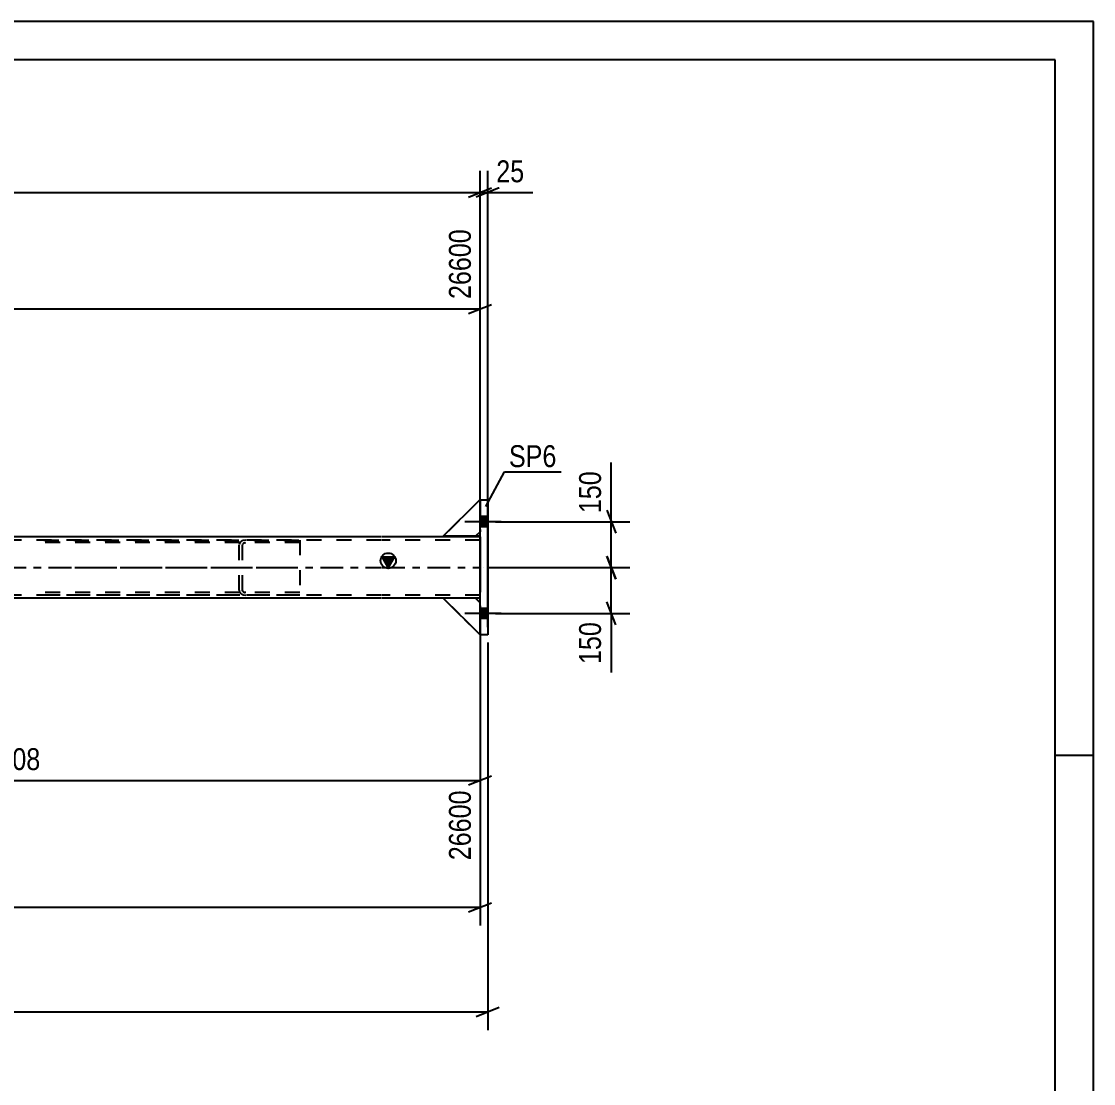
# Model space of a CAD drawing. Header units: millimetres. Extents: x 0 to 1189, y 0 to 841.
# Drawn here: x 1048.9 to 1189, y 702.1 to 841 of the extents above; entities that cross this region are included whole.
import ezdxf

# ---------------------------------------------------------------- set-up
doc = ezdxf.new("R2010")
doc.units = ezdxf.units.MM
doc.linetypes.add('DXK_LINE_DOT2', pattern=[3.9198, 1.9599, -1.9599])
doc.linetypes.add('DXK_LINE_DOT3', pattern=[5.9187, 2.979, -0.9799, 0.9799, -0.9799])
doc.styles.add('Arial Narrow', font='ARIALN.TTF', dxfattribs={"height": 0.2})

# ---------------------------------------------------------------- blocks, each defined once
blk = doc.blocks.new('Unknown-814734972-1132')
at = {"color": 5, "linetype": 'Continuous'}
for p, q in [((1189, 841), (0, 841)), ((1189, 0), (1189, 841)), ((1184, 836), (5, 836)), ((1184, 5), (1184, 836)), ((1189, 745), (1184, 745))]:
    blk.add_line(p, q, dxfattribs=at)
blk = doc.blocks.new('Bolt-814734972-4205 - 4074')
at = {"linetype": 'Continuous'}
for points in [[(1108.81, 776.24), (1108.81, 774.92), (1109.81, 774.92), (1109.81, 776.24)], [(1108.81, 776.24), (1108.81, 774.92), (1109.81, 774.92), (1109.81, 776.24)], [(1108.81, 764.24), (1108.81, 762.92), (1109.81, 762.92), (1109.81, 764.24)], [(1108.81, 764.24), (1108.81, 762.92), (1109.81, 762.92), (1109.81, 764.24)]]:
    blk.add_hatch(color=1, dxfattribs=at).paths.add_polyline_path(points)
at = {"color": 1, "linetype": 'Continuous'}
for p, q in [((1111.57, 775.58), (1106.81, 775.58)), ((1111.57, 775.58), (1106.81, 775.58)), ((1109.81, 776.24), (1108.81, 776.24)), ((1109.81, 776.24), (1108.81, 776.24)), ((1109.81, 774.92), (1108.81, 774.92)), ((1109.81, 774.92), (1108.81, 774.92)), ((1109.81, 764.24), (1108.81, 764.24)), ((1109.81, 764.24), (1108.81, 764.24)), ((1111.57, 763.58), (1106.81, 763.58)), ((1111.57, 763.58), (1106.81, 763.58)), ((1109.81, 762.92), (1108.81, 762.92)), ((1109.81, 762.92), (1108.81, 762.92))]:
    blk.add_line(p, q, dxfattribs=at)
blk = doc.blocks.new('Part-814734972-4166 - 4074')
at = {"color": 7, "linetype": 'DXK_LINE_DOT2'}
for p, q in [((1051.8, 773.18), (1085.27, 773.18)), ((1085.27, 772.86), (1051.8, 772.86)), ((1077.39, 772.78), (1077.32, 772.54)), ((1077.32, 766.62), (1077.32, 772.54)), ((1077.76, 772.54), (1077.8, 772.66)), ((1077.76, 766.62), (1077.76, 772.54)), ((1078.2, 773.18), (1077.87, 773.13)), ((1078.03, 772.83), (1078.2, 772.86)), ((1085.27, 773.18), (1085.27, 765.98)), ((1077.32, 766.62), (1077.39, 766.37)), ((1077.8, 766.49), (1077.76, 766.62)), ((1085.27, 766.3), (1051.8, 766.3)), ((1085.27, 765.98), (1051.8, 765.98)), ((1077.87, 766.02), (1078.2, 765.98)), ((1078.2, 766.3), (1078.03, 766.32))]:
    blk.add_line(p, q, dxfattribs=at)
at = {"color": 7, "linetype": 'DXK_LINE_DOT3'}
blk.add_line((1055.86, 769.58), (1082.27, 769.58), dxfattribs=at)
at = {"color": 7, "linetype": 'DXK_LINE_DOT2'}
for centre, radius, start, end in [((1078.07, 772.35), 0.802, 104.5547, 147.5896), ((1078.14, 772.44), 0.401, 104.5547, 147.5896), ((1078.07, 766.8), 0.802, 212.4104, 255.4453), ((1078.14, 766.71), 0.401, 212.4104, 255.4453)]:
    blk.add_arc(centre, radius, start, end, dxfattribs=at)
blk = doc.blocks.new('Part-814734972-4107 - 4074')
at = {"linetype": 'Continuous'}
blk.add_hatch(color=2, dxfattribs=at).paths.add_polyline_path([(1096.81, 769.58), (1096.01, 770.98), (1097.61, 770.98)])
at = {"color": 2, "linetype": 'Continuous'}
for p, q in [((1095.91, 773.58), (969.92, 773.58)), ((1108.81, 773.58), (1096.01, 773.58)), ((1108.81, 772.78), (1108.81, 766.38)), ((1096.81, 769.58), (1096.01, 770.98)), ((1096.01, 770.98), (1097.61, 770.98)), ((1097.61, 770.98), (1096.81, 769.58)), ((1095.91, 765.58), (993.78, 765.58)), ((1104.01, 765.58), (1096.01, 765.58)), ((1108.81, 765.58), (1108.21, 765.58))]:
    blk.add_line(p, q, dxfattribs=at)
at = {"color": 7, "linetype": 'DXK_LINE_DOT2'}
for p, q in [((1108.81, 773.58), (1108.81, 772.78)), ((1108.81, 773.58), (1108.81, 773.34)), ((1095.91, 773.18), (117.27, 773.18)), ((1108.81, 773.18), (1096.01, 773.18)), ((1095.91, 765.98), (117.27, 765.98)), ((1108.81, 765.98), (1096.01, 765.98)), ((1108.21, 765.58), (1104.01, 765.58)), ((1108.81, 765.58), (1108.81, 766.38))]:
    blk.add_line(p, q, dxfattribs=at)
at = {"color": 7, "linetype": 'DXK_LINE_DOT3'}
for p, q in [((117.27, 769.58), (1095.91, 769.58)), ((1096.01, 769.58), (1108.81, 769.58))]:
    blk.add_line(p, q, dxfattribs=at)
at = {"color": 2, "linetype": 'Continuous'}
blk.add_circle((1096.81, 770.48), 1, dxfattribs=at)
blk = doc.blocks.new('Part-814734972-4173 - 4074')
at = {"color": 2, "linetype": 'Continuous'}
for p, q in [((1108.81, 760.78), (1108.81, 778.38)), ((1109.81, 778.38), (1108.81, 778.38)), ((1109.81, 778.38), (1109.81, 760.78)), ((1109.81, 760.78), (1108.81, 760.78))]:
    blk.add_line(p, q, dxfattribs=at)
at = {"color": 7, "linetype": 'DXK_LINE_DOT3'}
blk.add_line((1109.31, 769.58), (1109.31, 769.58), dxfattribs=at)
blk = doc.blocks.new('Part-814734972-4273 - 4074')
at = {"color": 7, "linetype": 'DXK_LINE_DOT2'}
for p, q in [((1104.01, 773.67), (1108.81, 778.47)), ((1108.81, 778.47), (1108.81, 774.27)), ((1108.21, 773.67), (1104.01, 773.67)), ((1108.81, 774.27), (1108.21, 773.67))]:
    blk.add_line(p, q, dxfattribs=at)
at = {"color": 7, "linetype": 'DXK_LINE_DOT3'}
for p, q in [((1104.01, 773.67), (1108.81, 778.47)), ((1108.81, 773.67), (1104.01, 773.67))]:
    blk.add_line(p, q, dxfattribs=at)
blk = doc.blocks.new('Part-814734972-4286 - 4074')
at = {"color": 2, "linetype": 'Continuous'}
for p, q in [((1104.01, 773.67), (1108.81, 778.47)), ((1108.81, 778.47), (1108.81, 778.38)), ((1108.21, 773.67), (1104.01, 773.67)), ((1108.81, 774.27), (1108.21, 773.67))]:
    blk.add_line(p, q, dxfattribs=at)
at = {"color": 7, "linetype": 'DXK_LINE_DOT3'}
for p, q in [((1104.01, 773.67), (1108.81, 778.47)), ((1108.81, 773.67), (1104.01, 773.67))]:
    blk.add_line(p, q, dxfattribs=at)
at = {"color": 7, "linetype": 'DXK_LINE_DOT2'}
blk.add_line((1108.81, 778.38), (1108.81, 774.27), dxfattribs=at)
blk = doc.blocks.new('Part-814734972-4289 - 4074')
at = {"color": 7, "linetype": 'DXK_LINE_DOT2'}
for p, q in [((1104.01, 773.67), (1108.81, 778.47)), ((1108.81, 778.47), (1108.81, 774.27)), ((1108.21, 773.67), (1104.01, 773.67)), ((1108.81, 774.27), (1108.21, 773.67))]:
    blk.add_line(p, q, dxfattribs=at)
at = {"color": 7, "linetype": 'DXK_LINE_DOT3'}
for p, q in [((1104.01, 773.67), (1108.81, 778.47)), ((1108.81, 773.67), (1104.01, 773.67))]:
    blk.add_line(p, q, dxfattribs=at)
blk = doc.blocks.new('Part-814734972-4292 - 4074')
at = {"color": 7, "linetype": 'DXK_LINE_DOT2'}
for p, q in [((1108.21, 765.58), (1104.01, 765.58)), ((1104.01, 765.58), (1108.81, 760.78)), ((1108.81, 764.98), (1108.21, 765.58)), ((1108.81, 760.78), (1108.81, 764.98))]:
    blk.add_line(p, q, dxfattribs=at)
at = {"color": 7, "linetype": 'DXK_LINE_DOT3'}
for p, q in [((1108.81, 765.58), (1104.01, 765.58)), ((1104.01, 765.58), (1108.81, 760.78))]:
    blk.add_line(p, q, dxfattribs=at)
blk = doc.blocks.new('Part-814734972-4295 - 4074')
at = {"color": 2, "linetype": 'Continuous'}
for p, q in [((1108.21, 765.58), (1104.01, 765.58)), ((1104.01, 765.58), (1108.81, 760.78)), ((1108.81, 764.98), (1108.21, 765.58))]:
    blk.add_line(p, q, dxfattribs=at)
at = {"color": 7, "linetype": 'DXK_LINE_DOT3'}
for p, q in [((1108.81, 765.58), (1104.01, 765.58)), ((1104.01, 765.58), (1108.81, 760.78))]:
    blk.add_line(p, q, dxfattribs=at)
at = {"color": 7, "linetype": 'DXK_LINE_DOT2'}
blk.add_line((1108.81, 760.78), (1108.81, 764.98), dxfattribs=at)
blk = doc.blocks.new('Part-814734972-4298 - 4074')
at = {"color": 7, "linetype": 'DXK_LINE_DOT2'}
for p, q in [((1108.21, 765.58), (1104.01, 765.58)), ((1104.01, 765.58), (1108.81, 760.78)), ((1108.81, 764.98), (1108.21, 765.58)), ((1108.81, 760.78), (1108.81, 764.98))]:
    blk.add_line(p, q, dxfattribs=at)
at = {"color": 7, "linetype": 'DXK_LINE_DOT3'}
for p, q in [((1108.81, 765.58), (1104.01, 765.58)), ((1104.01, 765.58), (1108.81, 760.78))]:
    blk.add_line(p, q, dxfattribs=at)
blk = doc.blocks.new('StraightDimension-814734972-4527 - 4074')
at = {"color": 7, "linetype": 'Continuous'}
for p, q in [((1108.81, 761.78), (1108.81, 821.47)), ((104.37, 818.62), (1108.81, 818.62)), ((1107.31, 818.02), (1110.31, 819.22))]:
    blk.add_line(p, q, dxfattribs=at)
blk = doc.blocks.new('StraightDimension-814734972-23464 - 4074')
at = {"color": 7, "linetype": 'Continuous'}
for p, q in [((986.57, 764.58), (986.57, 731.31)), ((1108.81, 764.58), (1108.81, 731.31)), ((988.07, 742.35), (985.07, 741.15)), ((986.57, 741.75), (1108.81, 741.75)), ((1107.31, 741.15), (1110.31, 742.35))]:
    blk.add_line(p, q, dxfattribs=at)
at = {"color": 0}
blk.add_wipeout([(1051.95, 742.5), (1051.95, 746.7), (1043.43, 746.7), (1043.43, 742.5)], dxfattribs=at)
at = {"color": 3, "style": 'Arial Narrow'}
blk.add_text('3508', height=2.863, dxfattribs=at).set_placement((1044.03, 743.1))
at = {"color": 0, "linetype": 'Continuous'}
blk.add_wipeout([(1108.21, 741.05), (1104.01, 741.05), (1104.01, 730.71), (1108.21, 730.71)], dxfattribs=at)
at = {"color": 3, "linetype": 'Continuous', "style": 'Arial Narrow'}
blk.add_text('26600', height=2.863, rotation=90.0002, dxfattribs=at).set_placement((1107.61, 731.31))
blk = doc.blocks.new('StraightDimension-814734972-4378 - 4074')
at = {"color": 7, "linetype": 'Continuous'}
for p, q in [((965.92, 759.62), (965.92, 722.76)), ((1108.81, 759.78), (1108.81, 722.76)), ((967.42, 725.76), (964.42, 724.56)), ((965.92, 725.16), (1108.81, 725.16)), ((1107.31, 724.56), (1110.31, 725.76))]:
    blk.add_line(p, q, dxfattribs=at)
at = {"color": 0}
blk.add_wipeout([(1041.62, 725.91), (1041.62, 730.11), (1033.11, 730.11), (1033.11, 725.91)], dxfattribs=at)
at = {"color": 3, "style": 'Arial Narrow'}
blk.add_text('4025', height=2.863, dxfattribs=at).set_placement((1033.71, 726.51))
blk = doc.blocks.new('StraightDimension-814734972-4453 - 4074')
at = {"color": 7, "linetype": 'Continuous'}
for p, q in [((965.92, 777.41), (965.92, 813.84)), ((1108.81, 779.47), (1108.81, 813.84)), ((967.42, 804), (964.42, 802.8)), ((965.92, 803.4), (1108.81, 803.4)), ((1107.31, 802.8), (1110.31, 804))]:
    blk.add_line(p, q, dxfattribs=at)
at = {"color": 0}
blk.add_wipeout([(1041.62, 804.15), (1041.62, 808.35), (1033.11, 808.35), (1033.11, 804.15)], dxfattribs=at)
at = {"color": 3, "style": 'Arial Narrow'}
blk.add_text('4025', height=2.863, dxfattribs=at).set_placement((1033.71, 804.75))
at = {"color": 0, "linetype": 'Continuous'}
blk.add_wipeout([(1108.21, 814.44), (1104.01, 814.44), (1104.01, 804.1), (1108.21, 804.1)], dxfattribs=at)
at = {"color": 3, "linetype": 'Continuous', "style": 'Arial Narrow'}
blk.add_text('26600', height=2.863, rotation=90.0002, dxfattribs=at).set_placement((1107.61, 804.7))
blk = doc.blocks.new('StraightDimension-814734972-4503 - 4074')
at = {"color": 7, "linetype": 'Continuous'}
for p, q in [((1108.81, 761.78), (1108.81, 821.47)), ((1109.81, 761.78), (1109.81, 821.47)), ((1107.31, 818.02), (1110.31, 819.22)), ((1111.31, 819.22), (1108.31, 818.02)), ((1108.81, 818.62), (1109.81, 818.62)), ((1109.81, 818.62), (1115.71, 818.62)), ((1109.81, 818.62), (1115.71, 818.62))]:
    blk.add_line(p, q, dxfattribs=at)
at = {"color": 0}
blk.add_wipeout([(1115.19, 819.37), (1115.19, 823.57), (1110.33, 823.57), (1110.33, 819.37)], dxfattribs=at)
at = {"color": 3, "style": 'Arial Narrow'}
blk.add_text('25', height=2.863, dxfattribs=at).set_placement((1110.93, 819.97))
blk = doc.blocks.new('StraightDimension-814734972-4583 - 4074')
at = {"color": 7, "linetype": 'Continuous'}
for p, q in [((1109.81, 759.78), (1109.81, 709.09)), ((1108.31, 710.89), (1111.31, 712.09)), ((103.37, 711.49), (1109.81, 711.49))]:
    blk.add_line(p, q, dxfattribs=at)
blk = doc.blocks.new('StraightDimension-814734972-4617 - 4074')
at = {"color": 7, "linetype": 'Continuous'}
for p, q in [((1125.97, 775.58), (1125.97, 783.31)), ((1125.97, 775.58), (1125.97, 783.31)), ((1125.37, 777.08), (1126.57, 774.08)), ((1110.81, 775.58), (1128.37, 775.58)), ((1125.97, 769.58), (1125.97, 775.58)), ((1126.57, 768.08), (1125.37, 771.08)), ((1109.81, 769.58), (1128.37, 769.58))]:
    blk.add_line(p, q, dxfattribs=at)
at = {"color": 0}
blk.add_wipeout([(1125.22, 782.78), (1121.02, 782.78), (1121.02, 776.1), (1125.22, 776.1)], dxfattribs=at)
at = {"color": 3, "style": 'Arial Narrow'}
blk.add_text('150', height=2.863, rotation=90.0002, dxfattribs=at).set_placement((1124.62, 776.7))
blk = doc.blocks.new('StraightDimension-814734972-4626 - 4074')
at = {"color": 7, "linetype": 'Continuous'}
for p, q in [((1125.37, 771.08), (1126.57, 768.08)), ((1109.81, 769.58), (1128.37, 769.58)), ((1125.97, 763.58), (1125.97, 769.58)), ((1126.57, 762.08), (1125.37, 765.08)), ((1110.81, 763.58), (1128.37, 763.58)), ((1125.97, 763.58), (1125.97, 755.84)), ((1125.97, 763.58), (1125.97, 755.84))]:
    blk.add_line(p, q, dxfattribs=at)
at = {"color": 0}
blk.add_wipeout([(1125.22, 763.05), (1121.02, 763.05), (1121.02, 756.37), (1125.22, 756.37)], dxfattribs=at)
at = {"color": 3, "style": 'Arial Narrow'}
blk.add_text('150', height=2.863, rotation=90.0002, dxfattribs=at).set_placement((1124.62, 756.97))
blk = doc.blocks.new('Mark-814734972-4169 - 4074')
at = {"color": 0}
blk.add_wipeout([(1118.8, 782.72), (1118.8, 785.72), (1112.59, 785.72), (1112.59, 782.72)], dxfattribs=at)
blk.add_wipeout([(1118.8, 782.72), (1118.8, 785.72), (1112.59, 785.72), (1112.59, 782.72)], dxfattribs=at)
at = {"color": 30, "linetype": 'Continuous'}
for p, q in [((1109.57, 777.56), (1111.99, 782.12)), ((1111.99, 782.12), (1119.4, 782.12))]:
    blk.add_line(p, q, dxfattribs=at)
at = {"color": 3, "style": 'Arial Narrow'}
blk.add_text('SP6', height=2.863, dxfattribs=at).set_placement((1112.59, 782.72))

msp = doc.modelspace()

# ---------------------------------------------------------------- block references
for name in ['Unknown-814734972-1132', 'Part-814734972-4273 - 4074', 'Part-814734972-4286 - 4074', 'Part-814734972-4289 - 4074', 'Part-814734972-4173 - 4074', 'Bolt-814734972-4205 - 4074', 'Part-814734972-4107 - 4074', 'Part-814734972-4166 - 4074', 'Part-814734972-4292 - 4074', 'Part-814734972-4295 - 4074', 'Part-814734972-4298 - 4074']:
    msp.add_blockref(name, (0, 0))

# ---------------------------------------------------------------- next in the draw order: block references
msp.add_blockref('StraightDimension-814734972-4527 - 4074', (0, 0))

# ---------------------------------------------------------------- next in the draw order: block references
for name in ['StraightDimension-814734972-4453 - 4074', 'StraightDimension-814734972-23464 - 4074']:
    msp.add_blockref(name, (0, 0))

# ---------------------------------------------------------------- next in the draw order: block references
for name in ['StraightDimension-814734972-4503 - 4074', 'StraightDimension-814734972-4378 - 4074']:
    msp.add_blockref(name, (0, 0))

# ---------------------------------------------------------------- next in the draw order: block references
for name in ['StraightDimension-814734972-4617 - 4074', 'StraightDimension-814734972-4583 - 4074']:
    msp.add_blockref(name, (0, 0))

# ---------------------------------------------------------------- next in the draw order: block references
for name in ['Mark-814734972-4169 - 4074', 'StraightDimension-814734972-4626 - 4074']:
    msp.add_blockref(name, (0, 0))

doc.saveas('drawing.dxf')
